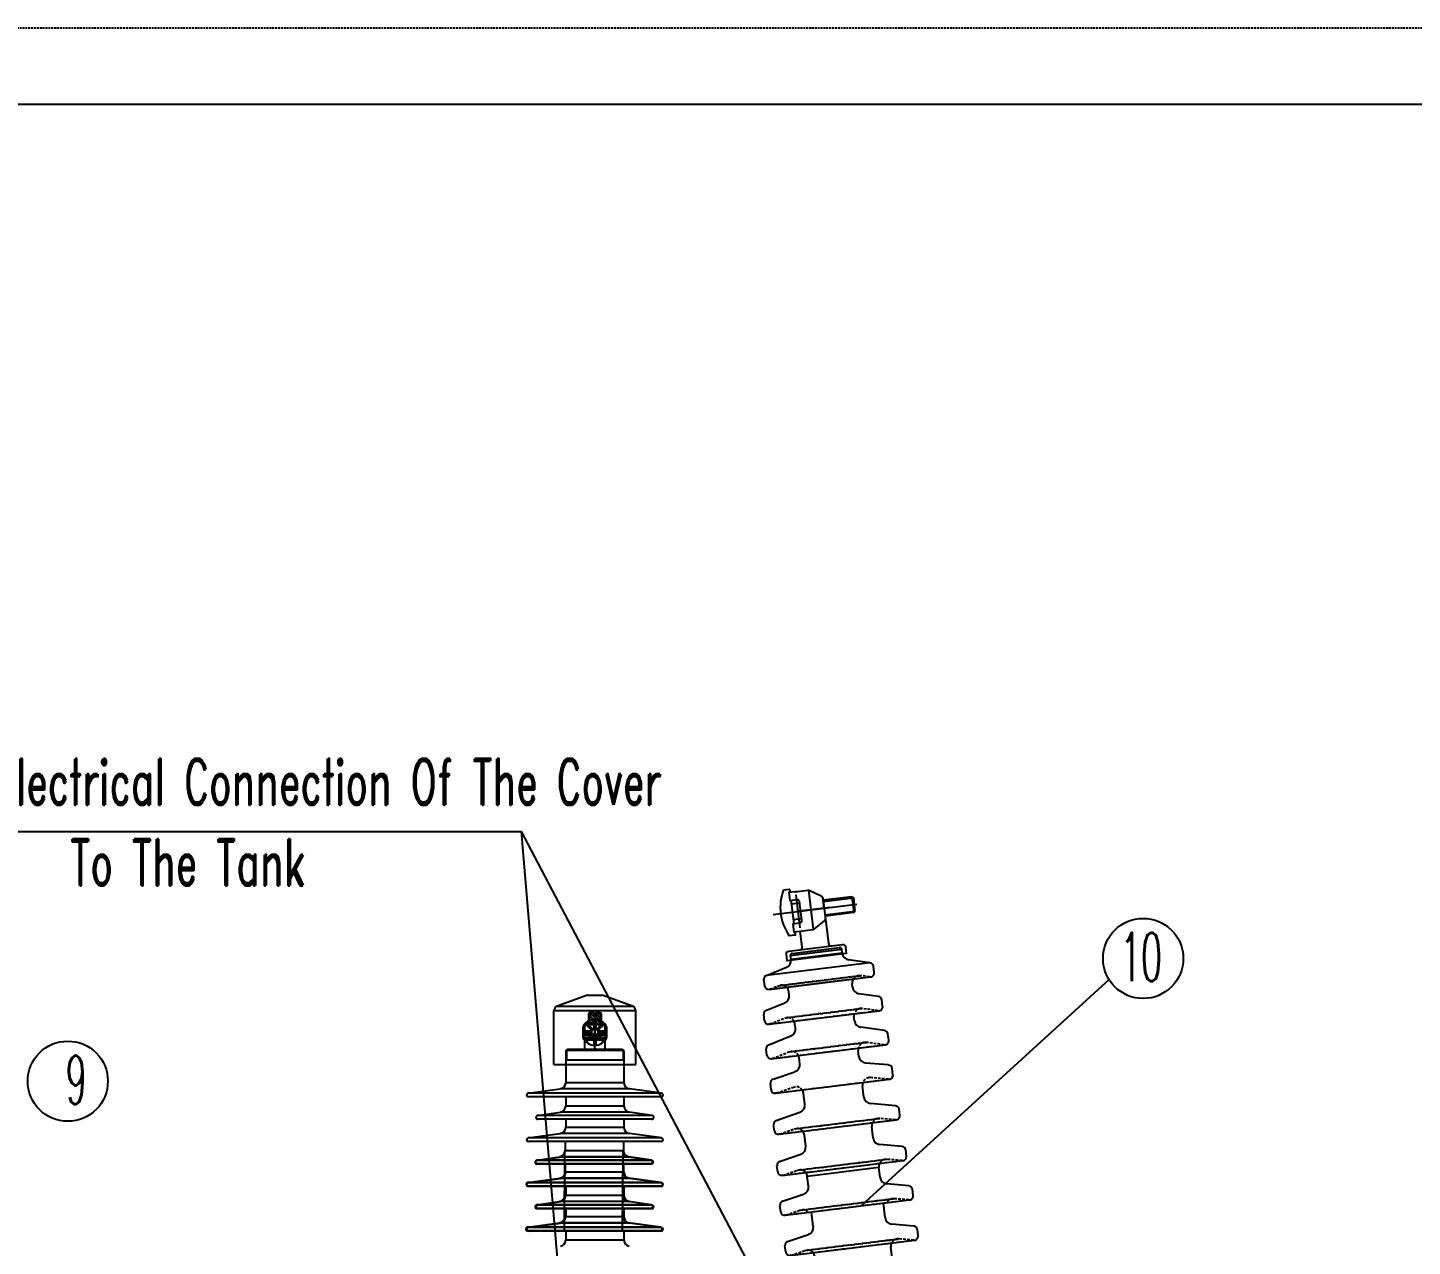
# Model space of a CAD drawing. Extents: x 4438 to 384502, y -178203 to -21188.
# Drawn here: x 374828 to 375552, y -172484 to -171847 of the extents above; entities that cross this region are included whole.
import ezdxf

# ---------------------------------------------------------------- set-up
doc = ezdxf.new("R2010")
doc.units = 0
doc.header["$LTSCALE"] = 8
doc.header["$MEASUREMENT"] = 0
doc.linetypes.add('ACAD_ISO04W100', pattern=[30, 24, -3, 0, -3])
doc.linetypes.add('HIDDEN', pattern=[0.375, 0.25, -0.125])
doc.layers.get('0').update_dxf_attribs({"linetype": 'CONTINUOUS'})
for name, color, linetype in [('CEN', 1, 'ACAD_ISO04W100'), ('DEFAULT_2', 8, 'HIDDEN'), ('PL', 5, 'CONTINUOUS')]:
    doc.layers.add(name, color=color, linetype=linetype)
doc.styles.get("Standard").update_dxf_attribs({"font": 'txt.shx', "width": 0.5, "bigfont": 'intecad.shx'})
doc.styles.add('数字与字母', font='romand.shx', dxfattribs={"width": 0.8, "bigfont": 'hztxt.shx'})

# ---------------------------------------------------------------- blocks, each defined once
blk = doc.blocks.new('8')
at = {"color": 7, "linetype": 'Continuous'}
for p, q in [((3546.3, -353.2), (3546.3, -350.2)), ((3546.3, -350.2), (3585.2, -350.2)), ((3585.2, -353.2), (3546.3, -353.2)), ((3547.8, -348.7), (3583.7, -348.7)), ((3585.2, -353.2), (3585.2, -350.2)), ((3524.1, -370.5), (3524.1, -365.8)), ((3526.4, -362.8), (3542.2, -358.6)), ((3605.1, -362.8), (3526.4, -362.8)), ((3605.1, -362.8), (3589.3, -358.6)), ((3607.4, -370.5), (3607.4, -365.8)), ((3527.1, -373.6), (3604.4, -373.6)), ((3523.1, -389), (3537.5, -385.1)), ((3541.6, -379.7), (3541.6, -377.1)), ((3589.9, -379.7), (3589.9, -377.1)), ((3608.5, -389), (3594, -385.1)), ((3520.8, -396.7), (3520.8, -391.9)), ((3610.7, -396.7), (3610.7, -391.9)), ((3523.8, -399.7), (3607.7, -399.7)), ((3543.3, -405.1), (3543.3, -401.9)), ((3588.2, -405.1), (3588.2, -401.9)), ((3519.4, -422.8), (3519.4, -418.1)), ((3521.7, -415.1), (3539.1, -410.4)), ((3609.8, -415.1), (3592.4, -410.4)), ((3612.1, -422.8), (3612.1, -418.1)), ((3522.4, -425.9), (3609.1, -425.9)), ((3543.3, -432.2), (3543.3, -427.7)), ((3588.2, -432.2), (3588.2, -427.7)), ((3521.8, -441.3), (3538.8, -437.7)), ((3609.7, -441.3), (3592.7, -437.7)), ((3519.4, -449), (3519.4, -444.3)), ((3612.1, -449), (3612.1, -444.3)), ((3522.4, -452), (3609.1, -452)), ((3543.3, -463.1), (3543.3, -454.6)), ((3588.2, -463.1), (3588.2, -454.6)), ((3520.4, -472.5), (3538.8, -468.6)), ((3611.1, -472.5), (3592.7, -468.6)), ((3518, -480.1), (3518, -475.5)), ((3613.5, -480.1), (3613.5, -475.5)), ((3521.1, -483.2), (3610.5, -483.2)), ((3540.1, -494.7), (3540.1, -486.1)), ((3591.4, -494.7), (3591.4, -486.1)), ((3519.1, -503.6), (3535.7, -500.1)), ((3612.4, -503.6), (3595.8, -500.1)), ((3516.7, -511.3), (3516.7, -506.6)), ((3614.8, -511.3), (3614.8, -506.6)), ((3519.8, -514.4), (3611.7, -514.4)), ((3538.4, -524.9), (3538.4, -517.4)), ((3593.1, -517.4), (3538.4, -517.4)), ((3593.1, -524.9), (3593.1, -517.4)), ((3517.7, -533.8), (3534, -530.3)), ((3613.8, -533.8), (3597.5, -530.3)), ((3515.3, -541.5), (3515.3, -536.8)), ((3616.2, -541.5), (3616.2, -536.8)), ((3518.4, -544.5), (3613.1, -544.5)), ((3538.4, -555.5), (3538.4, -544.4)), ((3593.1, -555.5), (3593.1, -544.4)), ((3517.7, -564.5), (3534, -561)), ((3613.8, -564.5), (3597.5, -561)), ((3515.3, -572.1), (3515.3, -567.4)), ((3518.4, -575.2), (3613.1, -575.2)), ((3616.2, -572.1), (3616.2, -567.4)), ((3536.8, -588.5), (3536.8, -578.2)), ((3594.7, -588.5), (3594.7, -578.2)), ((3517.7, -597.1), (3532.4, -594)), ((3613.8, -597.1), (3599.1, -594)), ((3515.3, -612.6), (3515.3, -600.1)), ((3616.2, -600.1), (3515.3, -600.1)), ((3616.2, -612.6), (3616.2, -600.1)), ((3616.2, -612.6), (3515.3, -612.6)), ((3517.9, -615.2), (3613.6, -615.2))]:
    blk.add_line(p, q, dxfattribs=at)
for centre, radius, start, end in [((3540.7, -353.2), 5.59, 285, 0), ((3547.8, -350.2), 1.52, 90, 180), ((3583.7, -350.2), 1.52, 0, 90), ((3590.8, -353.2), 5.59, 180, 255), ((3527.1, -365.8), 3.05, 105, 180), ((3604.4, -365.8), 3.05, 0, 75), ((3527.1, -370.5), 3.05, 180, 270), ((3536, -377.1), 5.59, 0, 39.3839), ((3595.5, -377.1), 5.59, 140.6161, 180), ((3604.4, -370.5), 3.05, 270, 0), ((3536, -379.7), 5.59, 285, 0), ((3595.5, -379.7), 5.59, 180, 255), ((3523.8, -391.9), 3.05, 105, 180), ((3523.8, -396.7), 3.05, 180, 270), ((3607.7, -396.7), 3.05, 270, 0), ((3607.7, -391.9), 3.05, 0, 75), ((3537.7, -405.1), 5.59, 285, 0), ((3537.7, -401.9), 5.59, 0, 23.2986), ((3593.8, -401.9), 5.59, 156.7014, 180), ((3593.8, -405.1), 5.59, 180, 255), ((3522.4, -418.1), 3.05, 105, 180), ((3609.1, -418.1), 3.05, 0, 75), ((3522.4, -422.8), 3.05, 180, 270), ((3537.7, -427.7), 5.59, 0, 19.0102), ((3593.8, -427.7), 5.59, 160.9898, 180), ((3609.1, -422.8), 3.05, 270, 0), ((3537.7, -432.2), 5.59, 282, 0), ((3593.8, -432.2), 5.59, 180, 258), ((3522.4, -444.3), 3.05, 102, 180), ((3522.4, -449), 3.05, 180, 270), ((3609.1, -449), 3.05, 270, 0), ((3609.1, -444.3), 3.05, 0, 78), ((3537.7, -454.6), 5.59, 0, 27.3761), ((3593.8, -454.6), 5.59, 152.6239, 180), ((3537.7, -463.1), 5.59, 282, 0), ((3593.8, -463.1), 5.59, 180, 258), ((3521.1, -475.5), 3.05, 102, 180), ((3521.1, -480.1), 3.05, 180, 270), ((3610.5, -480.1), 3.05, 270, 0), ((3610.5, -475.5), 3.05, 0, 78), ((3534.5, -486.1), 5.59, 0, 31.6884), ((3597, -486.1), 5.59, 148.3116, 180), ((3534.5, -494.7), 5.59, 282, 0), ((3597, -494.7), 5.59, 180, 258), ((3519.8, -506.6), 3.05, 102, 180), ((3519.8, -511.3), 3.05, 180, 270), ((3611.7, -511.3), 3.05, 270, 0), ((3611.7, -506.6), 3.05, 0, 78), ((3532.9, -517.4), 5.59, 0, 32.609), ((3598.6, -517.4), 5.59, 147.391, 180), ((3518.4, -536.8), 3.05, 102, 180), ((3532.9, -524.9), 5.59, 282, 0), ((3598.6, -524.9), 5.59, 180, 258), ((3613.1, -536.8), 3.05, 0, 78), ((3518.4, -541.5), 3.05, 180, 270), ((3613.1, -541.5), 3.05, 270, 0), ((3518.4, -567.4), 3.05, 102, 180), ((3532.9, -555.5), 5.59, 282, 0), ((3598.6, -555.5), 5.59, 180, 258), ((3613.1, -567.4), 3.05, 0, 78), ((3518.4, -572.1), 3.05, 180, 270), ((3531.2, -578.2), 5.59, 0, 33.2147), ((3600.3, -578.2), 5.59, 146.7853, 180), ((3613.1, -572.1), 3.05, 270, 0), ((3531.2, -588.5), 5.59, 282, 0), ((3600.3, -588.5), 5.59, 180, 258), ((3518.4, -600.1), 3.05, 102, 180), ((3613.1, -600.1), 3.05, 0, 78), ((3517.9, -612.6), 2.54, 180, 270), ((3613.6, -612.6), 2.54, 270, 0)]:
    blk.add_arc(centre, radius, start, end, dxfattribs=at)
at = {"layer": 'CEN', "ltscale": 0.5}
for p, q in [((3555.7, -305.1), (3555.7, -330.2)), ((3536.9, -317.7), (3600.7, -317.7)), ((3579.9, -317.7), (3554.9, -317.7))]:
    blk.add_line(p, q, dxfattribs=at)
at = {"layer": 'DEFAULT_2', "color": 8, "linetype": 'HIDDEN'}
for p, q in [((3527.9, -373.4), (3527.1, -373.6)), ((3527.9, -373.4), (3534.6, -371.7)), ((3527.9, -373.4), (3603.6, -373.4)), ((3534.6, -371.7), (3536, -371.5)), ((3534.6, -371.7), (3596.9, -371.7)), ((3536.2, -371.5), (3595.3, -371.5)), ((3596.9, -371.7), (3595.5, -371.5)), ((3603.6, -373.4), (3596.9, -371.7)), ((3603.6, -373.4), (3604.4, -373.6)), ((3524.6, -399.6), (3536.2, -396.5)), ((3536.2, -396.5), (3537.7, -396.3)), ((3536.2, -396.5), (3595.3, -396.5)), ((3537.7, -396.3), (3593.8, -396.3)), ((3595.3, -396.5), (3593.8, -396.3)), ((3606.9, -399.6), (3595.3, -396.5)), ((3524.6, -399.6), (3523.8, -399.7)), ((3524.6, -399.6), (3606.9, -399.6)), ((3606.9, -399.6), (3607.7, -399.7)), ((3523.2, -425.8), (3522.4, -425.9)), ((3523.2, -425.8), (3536.2, -422.3)), ((3523.2, -425.8), (3608.3, -425.8)), ((3536.2, -422.3), (3537.7, -422.1)), ((3536.2, -422.3), (3595.3, -422.3)), ((3537.7, -422.1), (3593.8, -422.1)), ((3595.3, -422.3), (3593.8, -422.1)), ((3608.3, -425.8), (3595.3, -422.3)), ((3608.3, -425.8), (3609.1, -425.9)), ((3523.1, -452), (3536.5, -449.1)), ((3536.5, -449.1), (3537.7, -449)), ((3595, -449.1), (3593.8, -449)), ((3608.4, -452), (3595, -449.1)), ((3523.1, -452), (3522.4, -452)), ((3523.1, -452), (3608.4, -452)), ((3608.4, -452), (3609.1, -452)), ((3521.7, -483.1), (3533.3, -480.6)), ((3533.3, -480.6), (3534.5, -480.5)), ((3533.3, -480.6), (3598.2, -480.6)), ((3534.6, -480.5), (3596.9, -480.5)), ((3598.2, -480.6), (3597, -480.5)), ((3609.8, -483.1), (3598.2, -480.6)), ((3521.7, -483.1), (3521.1, -483.2)), ((3521.7, -483.1), (3609.8, -483.1)), ((3609.8, -483.1), (3610.5, -483.2)), ((3520.4, -514.3), (3531.7, -511.9)), ((3531.7, -511.9), (3532.9, -511.8)), ((3531.7, -511.9), (3599.8, -511.9)), ((3533, -511.8), (3598.5, -511.8)), ((3599.8, -511.9), (3598.6, -511.8)), ((3611.1, -514.3), (3599.8, -511.9)), ((3520.4, -514.3), (3519.8, -514.4)), ((3520.4, -514.3), (3611.1, -514.3)), ((3611.1, -514.3), (3611.7, -514.4)), ((3519, -544.4), (3530, -542.1)), ((3530, -542.1), (3531.2, -542)), ((3530, -542.1), (3601.5, -542.1)), ((3531.4, -542), (3600.2, -542)), ((3601.5, -542.1), (3600.3, -542)), ((3612.5, -544.4), (3601.5, -542.1)), ((3519, -544.4), (3518.4, -544.5)), ((3519, -544.4), (3612.5, -544.4)), ((3612.5, -544.4), (3613.1, -544.5)), ((3519, -575.1), (3518.4, -575.2)), ((3519, -575.1), (3530, -572.8)), ((3519, -575.1), (3612.5, -575.1)), ((3530, -572.8), (3531.2, -572.6)), ((3530, -572.8), (3601.5, -572.8)), ((3531.4, -572.6), (3600.2, -572.6)), ((3601.5, -572.8), (3600.3, -572.6)), ((3612.5, -575.1), (3601.5, -572.8)), ((3612.5, -575.1), (3613.1, -575.2))]:
    blk.add_line(p, q, dxfattribs=at)
for centre, start, end in [((3536, -377.1), 39.3839, 90), ((3595.5, -377.1), 90, 140.6161), ((3537.7, -401.9), 23.2986, 90), ((3593.8, -401.9), 90, 156.7014), ((3537.7, -427.7), 19.0102, 90), ((3593.8, -427.7), 90, 160.9898), ((3537.7, -454.6), 27.3761, 90), ((3593.8, -454.6), 90, 152.6239), ((3534.5, -486.1), 31.6884, 90), ((3597, -486.1), 90, 148.3116), ((3532.9, -517.4), 32.609, 90), ((3598.6, -517.4), 90, 147.391), ((3531.2, -547.6), 33.2147, 90), ((3600.3, -547.6), 90, 146.7853), ((3531.2, -578.2), 33.2147, 90), ((3600.3, -578.2), 90, 146.7853)]:
    blk.add_arc(centre, 5.59, start, end, dxfattribs=at)
at = {"layer": 'PL', "ltscale": 0.5}
for p, q in [((3565.7, -302.7), (3565.7, -332.7)), ((3557.8, -311.7), (3551.7, -311.7)), ((3575.8, -317.7), (3575.8, -309.8)), ((3597.7, -311.7), (3575.8, -311.7)), ((3575.8, -312.7), (3598.7, -312.7)), ((3597.7, -311.7), (3597.7, -323.7)), ((3597.7, -311.7), (3598.7, -312.7)), ((3557.8, -323.7), (3551.7, -323.7)), ((3575.8, -322.7), (3598.7, -322.7)), ((3597.7, -323.7), (3598.7, -322.7)), ((3557.8, -332.7), (3565.2, -332.7)), ((3574.8, -327.2), (3566.2, -332.4))]:
    blk.add_line(p, q, dxfattribs=at)
for points in [[(3547.1, -300.2), (3551.7, -300.2), (3551.7, -302.7)], [(3551.7, -308.7), (3551.7, -326.7)], [(3575.8, -309.8), (3575.8, -344.7)], [(3598.7, -312.7), (3598.7, -322.7)], [(3597.7, -323.7), (3575.8, -323.7)], [(3551.7, -332.7), (3551.7, -335.2), (3547.1, -335.2)], [(3555.8, -344.7), (3555.8, -332.7)]]:
    blk.add_lwpolyline(points, dxfattribs=at)
for points in [[(3557.8, -302.7), (3550.8, -302.7), (3550.8, -308.7), (3555.8, -308.7, -0.414214), (3557.8, -310.7), (3557.8, -324.7, -0.414214), (3555.8, -326.7), (3550.8, -326.7), (3550.8, -332.7), (3557.8, -332.7)], [(3555.8, -302.7), (3565.2, -302.7, -0.135933), (3566.2, -302.9), (3574.8, -308.1)]]:
    blk.add_lwpolyline(points, format="xyb", dxfattribs=at)
blk.add_lwpolyline([(3545.3, -346.7), (3586.3, -346.7, -0.414214), (3588.3, -348.7), (3588.3, -353.7), (3543.3, -353.7), (3543.3, -348.7, -0.414214)], format="xyb", close=True, dxfattribs=at)
for centre, radius, start, end in [((3579.7, -317.7), 37, 151.7725, 208.2275), ((3573.8, -309.8), 2, 0, 59.0362), ((3565.2, -330.7), 2, 270, 300.9638), ((3573.8, -325.5), 2, 300.9638, 0), ((3553.8, -344.7), 2, 270, 0), ((3577.8, -344.7), 2, 180, 270)]:
    blk.add_arc(centre, radius, start, end, dxfattribs=at)

msp = doc.modelspace()

# ---------------------------------------------------------------- hatches: boundary and pattern name
at = {"layer": 'PL', "ltscale": 0.5}
h = msp.add_hatch(dxfattribs=at)
h.set_pattern_fill('ANSI31', color=256, scale=0.324, style=0)
h.set_pattern_definition([(135, (333819.6012, -166458.9627), (0.727400746, 0.727400746), [])])
edge = h.paths.add_edge_path()
edge.add_line((375127.556, -172361.788), (375128.075, -172362.306))
edge.add_line((375128.075, -172362.306), (375128.075, -172367.671))
edge.add_spline(control_points=[(375128.075, -172367.671), (375127.9, -172367.789), (375127.726, -172367.907), (375127.556, -172367.981)], knot_values=[0, 0, 0, 0, 0.8057707, 0.8057707, 0.8057707, 0.8057707], degree=3, periodic=0)
edge.add_line((375127.556, -172367.981), (375127.556, -172361.788))
edge = h.paths.add_edge_path()
edge.add_line((375122.113, -172361.788), (375122.243, -172361.658))
edge.add_line((375122.243, -172361.658), (375123.215, -172361.658))
edge.add_line((375123.215, -172361.658), (375123.215, -172363.278))
edge.add_line((375123.215, -172363.278), (375126.455, -172363.278))
edge.add_line((375126.455, -172363.278), (375126.455, -172361.658))
edge.add_line((375126.455, -172361.658), (375127.427, -172361.658))
edge.add_line((375127.427, -172361.658), (375127.556, -172361.788))
edge.add_line((375127.556, -172361.788), (375127.556, -172367.981))
edge.add_spline(control_points=[(375127.556, -172367.981), (375127.362, -172368.065), (375126.948, -172368.123), (375126.384, -172367.227), (375125.99, -172367.962), (375125.738, -172368.127), (375125.718, -172368.139)], knot_values=[0.8057707, 0.8057707, 0.8057707, 0.8057707, 1.7319355, 2.8426125, 4.1334263, 4.24436, 4.24436, 4.24436, 4.24436], degree=3, periodic=0)
edge.add_line((375125.718, -172368.139), (375125.063, -172368.139))
edge.add_spline(control_points=[(375125.063, -172368.139), (375124.59, -172367.962), (375123.594, -172367.165), (375122.618, -172368.27), (375122.17, -172367.918), (375122.113, -172367.877)], knot_values=[5.3534592, 5.3534592, 5.3534592, 5.3534592, 7.6165352, 9.6787752, 9.9790451, 9.9790451, 9.9790451, 9.9790451], degree=3, periodic=0)
edge.add_spline(control_points=[(375121.595, -172367.95), (375121.696, -172367.863), (375121.87, -172367.715), (375122.041, -172367.825), (375122.113, -172367.877)], knot_values=[9.9790451, 9.9790451, 9.9790451, 9.9790451, 10.5176545, 10.8980968, 10.8980968, 10.8980968, 10.8980968], degree=3, periodic=0)
edge.add_line((375122.113, -172367.877), (375122.113, -172361.788))
edge = h.paths.add_edge_path()
edge.add_line((375121.595, -172362.306), (375122.113, -172361.788))
edge.add_line((375122.113, -172361.788), (375122.113, -172367.877))
edge.add_spline(control_points=[(375122.113, -172367.877), (375122.041, -172367.825), (375121.87, -172367.715), (375121.696, -172367.863), (375121.595, -172367.95)], knot_values=[9.9790451, 9.9790451, 9.9790451, 9.9790451, 10.3594874, 10.8980968, 10.8980968, 10.8980968, 10.8980968], degree=3, periodic=0)
edge.add_line((375121.595, -172367.95), (375121.595, -172362.306))

# ---------------------------------------------------------------- linework, layer by layer
at = {"color": 1}
for p, q in [((374808.785, -172267.153), (375086.496, -172267.153)), ((375211.308, -172504.166), (375086.496, -172267.153)), ((375119.32, -172655.456), (375086.496, -172267.153)), ((375393.56, -172344.535), (375264.178, -172462.526))]:
    msp.add_line(p, q, dxfattribs=at)
at = {"color": 7}
msp.add_lwpolyline([(373430.861, -171887.027), (376544.206, -171887.027), (376544.206, -174397.729), (373430.861, -174397.729)], close=True, dxfattribs=at)
at = {"color": 1}
for centre in [(375411.333, -172333.454), (374849.421, -172397.617)]:
    msp.add_circle(centre, 20.944, dxfattribs=at)
at = {"layer": 'PL', "ltscale": 0.5}
for p, q in [((375120.947, -172352.586), (375105.142, -172358.439)), ((375120.947, -172352.586), (375128.723, -172352.586)), ((375144.527, -172358.439), (375128.723, -172352.586)), ((375103.451, -172388.874), (375103.451, -172360.87)), ((375146.219, -172360.87), (375103.451, -172360.87)), ((375105.142, -172358.439), (375144.527, -172358.439)), ((375146.219, -172388.874), (375146.219, -172360.87)), ((375123.661, -172371.553), (375119.692, -172367.584)), ((375124.349, -172370.866), (375120.38, -172366.897)), ((375128.672, -172368.139), (375120.997, -172368.139)), ((375122.243, -172361.658), (375121.595, -172362.306)), ((375121.595, -172362.306), (375121.595, -172368.139)), ((375122.113, -172361.788), (375122.113, -172368.139)), ((375124.511, -172361.658), (375122.243, -172361.658)), ((375123.215, -172363.278), (375123.215, -172361.658)), ((375126.455, -172363.278), (375123.215, -172363.278)), ((375124.321, -172361.896), (375124.321, -172363.04)), ((375124.349, -172365.253), (375124.349, -172370.866)), ((375124.511, -172361.658), (375124.511, -172363.278)), ((375125.159, -172363.278), (375125.159, -172361.658)), ((375127.427, -172361.658), (375125.159, -172361.658)), ((375125.321, -172365.253), (375125.321, -172370.866)), ((375129.29, -172366.897), (375125.321, -172370.866)), ((375125.349, -172363.065), (375125.349, -172361.871)), ((375129.977, -172367.584), (375126.008, -172371.553)), ((375126.455, -172363.278), (375126.455, -172361.658)), ((375127.427, -172361.658), (375128.075, -172362.306)), ((375127.556, -172361.788), (375127.556, -172368.139)), ((375128.075, -172362.306), (375128.075, -172368.139)), ((375123.661, -172371.553), (375118.679, -172371.553)), ((375123.661, -172372.525), (375118.679, -172372.525)), ((375119.003, -172375.914), (375119.003, -172373.322)), ((375119.003, -172373.322), (375130.666, -172373.322)), ((375119.003, -172374.618), (375130.666, -172374.618)), ((375119.003, -172375.266), (375130.666, -172375.266)), ((375119.504, -172368.924), (375119.504, -172372.537)), ((375123.661, -172372.525), (375119.692, -172376.495)), ((375124.349, -172373.213), (375120.38, -172377.182)), ((375123.365, -172374.618), (375124.439, -172373.322)), ((375124.349, -172373.213), (375124.349, -172378.826)), ((375124.483, -172374.618), (375125.557, -172373.322)), ((375124.835, -172372.537), (375124.835, -172368.924)), ((375124.835, -172369.749), (375124.835, -172377.327)), ((375129.29, -172377.182), (375125.321, -172373.213)), ((375125.321, -172373.213), (375125.321, -172378.826)), ((375130.991, -172371.553), (375126.008, -172371.553)), ((375130.991, -172372.525), (375126.008, -172372.525)), ((375129.977, -172376.495), (375126.008, -172372.525)), ((375130.166, -172372.537), (375130.166, -172368.924)), ((375130.666, -172375.914), (375130.666, -172373.322)), ((375109.607, -172381.876), (375109.607, -172386.671)), ((375109.996, -172381.876), (375109.996, -172386.671)), ((375139.285, -172381.098), (375110.384, -172381.098)), ((375139.285, -172381.487), (375110.384, -172381.487)), ((375119.003, -172375.914), (375130.666, -172375.914)), ((375119.504, -172376.7), (375119.504, -172380.312)), ((375124.835, -172380.312), (375124.835, -172376.7)), ((375130.166, -172380.312), (375130.166, -172376.7)), ((375139.674, -172381.876), (375139.674, -172386.671)), ((375140.063, -172381.876), (375140.063, -172386.671)), ((375103.451, -172388.874), (375146.219, -172388.874)), ((375109.607, -172386.671), (375109.607, -172388.874)), ((375109.996, -172386.671), (375109.607, -172386.671)), ((375109.607, -172388.874), (375109.607, -172398.49)), ((375139.674, -172386.671), (375109.996, -172386.671)), ((375140.063, -172386.671), (375139.674, -172386.671)), ((375140.063, -172386.671), (375140.063, -172388.874)), ((375140.063, -172388.874), (375140.063, -172398.471)), ((375090.038, -172403.921), (375106.796, -172401.682)), ((375159.631, -172403.921), (375090.038, -172403.921)), ((375142.874, -172401.682), (375106.796, -172401.682)), ((375140.063, -172398.49), (375109.607, -172398.49)), ((375159.631, -172403.921), (375142.874, -172401.682)), ((375159.554, -172405.855), (375090.116, -172405.855)), ((375109.607, -172405.855), (375109.607, -172410.616)), ((375140.063, -172410.616), (375109.607, -172410.616)), ((375140.063, -172405.855), (375140.063, -172410.616)), ((375094.885, -172415.583), (375106.839, -172413.822)), ((375154.784, -172415.583), (375094.885, -172415.583)), ((375154.694, -172417.516), (375094.976, -172417.516)), ((375142.83, -172413.822), (375106.839, -172413.822)), ((375109.607, -172417.516), (375109.607, -172421.818)), ((375140.063, -172417.516), (375140.063, -172421.818)), ((375154.784, -172415.583), (375142.83, -172413.822)), ((375090.038, -172427.249), (375106.796, -172425.01)), ((375142.874, -172425.01), (375106.796, -172425.01)), ((375140.063, -172421.818), (375109.607, -172421.818)), ((375159.631, -172427.249), (375142.874, -172425.01)), ((375159.631, -172427.249), (375090.038, -172427.249)), ((375159.554, -172429.183), (375090.116, -172429.183)), ((375109.368, -172429.183), (375109.368, -172433.944)), ((375139.824, -172429.183), (375139.824, -172433.944)), ((375094.405, -172438.993), (375106.359, -172437.231)), ((375154.304, -172438.993), (375094.405, -172438.993)), ((375094.647, -172438.911), (375106.601, -172437.15)), ((375154.546, -172438.911), (375094.647, -172438.911)), ((375142.35, -172437.231), (375106.359, -172437.231)), ((375142.592, -172437.15), (375106.601, -172437.15)), ((375108.891, -172475.839), (375109.126, -172434.026)), ((375139.582, -172434.026), (375109.126, -172434.026)), ((375139.824, -172433.944), (375109.368, -172433.944)), ((375139.347, -172475.839), (375139.582, -172434.026)), ((375154.304, -172438.993), (375142.35, -172437.231)), ((375154.546, -172438.911), (375142.592, -172437.15)), ((375154.213, -172440.925), (375094.496, -172440.925)), ((375154.455, -172440.844), (375094.737, -172440.844)), ((375109.126, -172440.925), (375109.126, -172445.228)), ((375109.126, -172440.925), (375109.126, -172445.228)), ((375109.368, -172440.844), (375109.368, -172445.146)), ((375109.368, -172440.844), (375109.368, -172445.146)), ((375139.824, -172445.146), (375109.368, -172445.146)), ((375140.059, -172445.228), (375109.603, -172445.228)), ((375139.582, -172440.925), (375139.582, -172445.228)), ((375139.582, -172440.925), (375139.582, -172445.228)), ((375139.824, -172440.844), (375139.824, -172445.146)), ((375139.824, -172440.844), (375139.824, -172445.146)), ((375089.8, -172450.577), (375106.557, -172448.338)), ((375159.393, -172450.577), (375089.8, -172450.577)), ((375159.315, -172452.511), (375089.877, -172452.511)), ((375090.035, -172450.658), (375106.792, -172448.42)), ((375159.628, -172450.658), (375090.035, -172450.658)), ((375159.55, -172452.592), (375090.112, -172452.592)), ((375142.635, -172448.338), (375106.557, -172448.338)), ((375142.87, -172448.42), (375106.792, -172448.42)), ((375109.13, -172452.511), (375109.13, -172457.272)), ((375109.603, -172452.592), (375109.603, -172457.354)), ((375139.586, -172452.511), (375139.586, -172457.272)), ((375140.059, -172452.592), (375140.059, -172457.354)), ((375159.393, -172450.577), (375142.635, -172448.338)), ((375159.628, -172450.658), (375142.87, -172448.42)), ((375094.408, -172462.239), (375106.362, -172460.478)), ((375094.882, -172462.321), (375106.836, -172460.559)), ((375142.353, -172460.478), (375106.362, -172460.478)), ((375142.827, -172460.559), (375106.836, -172460.559)), ((375139.586, -172457.272), (375109.13, -172457.272)), ((375140.059, -172457.354), (375109.603, -172457.354)), ((375154.308, -172462.239), (375142.353, -172460.478)), ((375154.781, -172462.321), (375142.827, -172460.559)), ((375154.308, -172462.239), (375094.408, -172462.239)), ((375154.217, -172464.172), (375094.499, -172464.172)), ((375154.781, -172462.321), (375094.882, -172462.321)), ((375154.69, -172464.253), (375094.972, -172464.253)), ((375109.13, -172464.172), (375109.13, -172468.474)), ((375109.13, -172464.172), (375109.13, -172468.474)), ((375139.586, -172468.474), (375109.13, -172468.474)), ((375109.603, -172464.253), (375109.603, -172468.556)), ((375109.603, -172464.253), (375109.603, -172468.556)), ((375140.059, -172468.556), (375109.603, -172468.556)), ((375139.586, -172464.172), (375139.586, -172468.474)), ((375139.586, -172464.172), (375139.586, -172468.474)), ((375140.059, -172464.253), (375140.059, -172468.556)), ((375140.059, -172464.253), (375140.059, -172468.556)), ((375089.561, -172473.905), (375106.319, -172471.666)), ((375159.155, -172473.905), (375089.561, -172473.905)), ((375159.077, -172475.839), (375089.639, -172475.839)), ((375090.035, -172473.986), (375106.792, -172471.748)), ((375159.628, -172473.986), (375090.035, -172473.986)), ((375159.55, -172475.92), (375090.112, -172475.92)), ((375142.397, -172471.666), (375106.319, -172471.666)), ((375142.87, -172471.748), (375106.792, -172471.748)), ((375109.603, -172475.92), (375109.603, -172480.682)), ((375140.059, -172475.92), (375140.059, -172480.682)), ((375159.155, -172473.905), (375142.397, -172471.666)), ((375159.628, -172473.986), (375142.87, -172471.748)), ((375140.059, -172480.682), (375109.603, -172480.682))]:
    msp.add_line(p, q, dxfattribs=at)
at = {"layer": 'PL', "color": 1, "linetype": 'HIDDEN', "ltscale": 0.5}
msp.add_lwpolyline([(373231.287, -171847.112), (376584.12, -171847.112), (376584.12, -174437.644), (373231.287, -174437.644)], close=True, dxfattribs=at)
at = {"layer": 'PL', "ltscale": 0.5}
for points in [[(375118.679, -172374.924), (375118.679, -172369.128)], [(375130.991, -172369.128), (375130.991, -172374.924)]]:
    msp.add_lwpolyline(points, dxfattribs=at)
for centre, radius, start, end in [((375106.043, -172360.87), 2.592, 110.323137, 180), ((375143.627, -172360.87), 2.592, 0, 69.676863), ((375124.835, -172372.026), 6.804, 25.208765, 154.791235), ((375121.104, -172370.154), 2.018, 93.037743, 142.459651), ((375123.234, -172370.154), 2.018, 37.540349, 86.962257), ((375126.435, -172370.154), 2.018, 93.037743, 142.459651), ((375128.565, -172370.154), 2.018, 37.540349, 86.962257), ((375124.835, -172372.026), 6.804, 205.208765, 334.791235), ((375121.104, -172371.307), 2.018, 217.540349, 266.962257), ((375123.234, -172371.307), 2.018, 273.037743, 322.459651), ((375126.435, -172371.307), 2.018, 217.540349, 266.962257), ((375128.565, -172371.307), 2.018, 273.037743, 322.459651), ((375110.384, -172381.876), 0.778, 90, 180), ((375110.384, -172381.876), 0.389, 90, 180), ((375121.104, -172377.93), 2.018, 93.037743, 142.459651), ((375121.104, -172379.083), 2.018, 217.540349, 266.962257), ((375123.234, -172377.93), 2.018, 37.540349, 86.962257), ((375123.234, -172379.083), 2.018, 273.037743, 322.459651), ((375126.435, -172377.93), 2.018, 93.037743, 142.459651), ((375126.435, -172379.083), 2.018, 217.540349, 266.962257), ((375128.565, -172377.93), 2.018, 37.540349, 86.962257), ((375128.565, -172379.083), 2.018, 273.037743, 322.459651), ((375139.285, -172381.876), 0.778, 0, 89.925398), ((375139.285, -172381.876), 0.389, 0, 89.925398), ((375090.167, -172404.884), 0.972, 97.60747, 272), ((375106.367, -172398.471), 3.24, 277.60747, 0), ((375143.303, -172398.471), 3.24, 180, 262.39253), ((375159.503, -172404.884), 0.972, 268, 82.39253), ((375106.367, -172410.616), 3.24, 278.383672, 0), ((375143.303, -172410.616), 3.24, 180, 261.616328), ((375095.027, -172416.545), 0.972, 98.383672, 273), ((375154.643, -172416.545), 0.972, 267, 81.616328), ((375106.367, -172421.799), 3.24, 277.60747, 0), ((375143.303, -172421.799), 3.24, 180, 262.39253), ((375090.167, -172428.212), 0.972, 97.60747, 267), ((375159.503, -172428.212), 0.972, 273, 82.39253), ((375094.546, -172439.954), 0.972, 98.383672, 267), ((375094.788, -172439.873), 0.972, 98.383672, 267), ((375105.886, -172434.026), 3.24, 278.383672, 0), ((375106.128, -172433.944), 3.24, 278.383672, 0), ((375142.822, -172434.026), 3.24, 180, 261.616328), ((375143.064, -172433.944), 3.24, 180, 261.616328), ((375154.162, -172439.954), 0.972, 273, 81.616328), ((375154.404, -172439.873), 0.972, 273, 81.616328), ((375106.128, -172445.127), 3.24, 277.60747, 0), ((375106.363, -172445.208), 3.24, 277.60747, 0), ((375143.064, -172445.127), 3.24, 180, 262.39253), ((375143.299, -172445.208), 3.24, 180, 262.39253), ((375089.928, -172451.54), 0.972, 97.60747, 267), ((375090.163, -172451.621), 0.972, 97.60747, 267), ((375159.264, -172451.54), 0.972, 273, 82.39253), ((375159.499, -172451.621), 0.972, 273, 82.39253), ((375105.89, -172457.272), 3.24, 278.383672, 0), ((375106.363, -172457.354), 3.24, 278.383672, 0), ((375142.826, -172457.272), 3.24, 180, 261.616328), ((375143.299, -172457.354), 3.24, 180, 261.616328), ((375094.55, -172463.201), 0.972, 98.383672, 267), ((375095.023, -172463.282), 0.972, 98.383672, 267), ((375105.89, -172468.455), 3.24, 277.60747, 0), ((375106.363, -172468.536), 3.24, 277.60747, 0), ((375142.826, -172468.455), 3.24, 180, 262.39253), ((375143.299, -172468.536), 3.24, 180, 262.39253), ((375154.166, -172463.201), 0.972, 273, 81.616328), ((375154.639, -172463.282), 0.972, 273, 81.616328), ((375089.69, -172474.868), 0.972, 97.60747, 267), ((375090.163, -172474.949), 0.972, 97.60747, 267), ((375159.026, -172474.868), 0.972, 273, 82.39253), ((375159.499, -172474.949), 0.972, 273, 82.39253), ((375106.363, -172480.682), 3.24, 278.383672, 0), ((375143.299, -172480.682), 3.24, 180, 261.616328)]:
    msp.add_arc(centre, radius, start, end, dxfattribs=at)
msp.add_open_spline([(375128.075, -172367.671), (375127.7, -172367.925), (375127.084, -172368.34), (375126.384, -172367.227), (375125.462, -172368.949), (375123.851, -172366.873), (375122.538, -172368.36), (375121.926, -172367.667), (375121.696, -172367.863), (375121.595, -172367.95)], degree=3, knots=[0, 0, 0, 0, 1.7319355, 2.8426125, 4.1334263, 7.6165352, 9.6787752, 10.3594874, 10.8980968, 10.8980968, 10.8980968, 10.8980968], dxfattribs=at)

# ---------------------------------------------------------------- block references
at = {"color": 2, "xscale": 0.6911999999999993, "yscale": 0.6911999999999993, "zscale": 0.6911999999999993, "rotation": 7}
msp.add_blockref('8', (372764.689, -172390.455), dxfattribs=at)

# ---------------------------------------------------------------- texts
at = {"color": 3, "linetype": 'Continuous', "width": 20.24686, "attachment_point": 3, "line_spacing_factor": 0.9}
for s, insert, char_height in [('10', (375421.156, -172320.073), 25.3086), ('9', (374859.243, -172384.236), 25.309)]:
    msp.add_mtext(s, dxfattribs=dict(at, insert=insert, char_height=char_height))
at = {"layer": 'PL', "color": 7, "ltscale": 0.5, "style": '数字与字母', "width": 0.6}
for s, p in [('Electrical Connection Of The Cover', (374810.455, -172253.184)), ('To The Tank', (374850.72, -172295.323))]:
    msp.add_text(s, height=24.1034, dxfattribs=at).set_placement(p)

doc.saveas('drawing.dxf')
